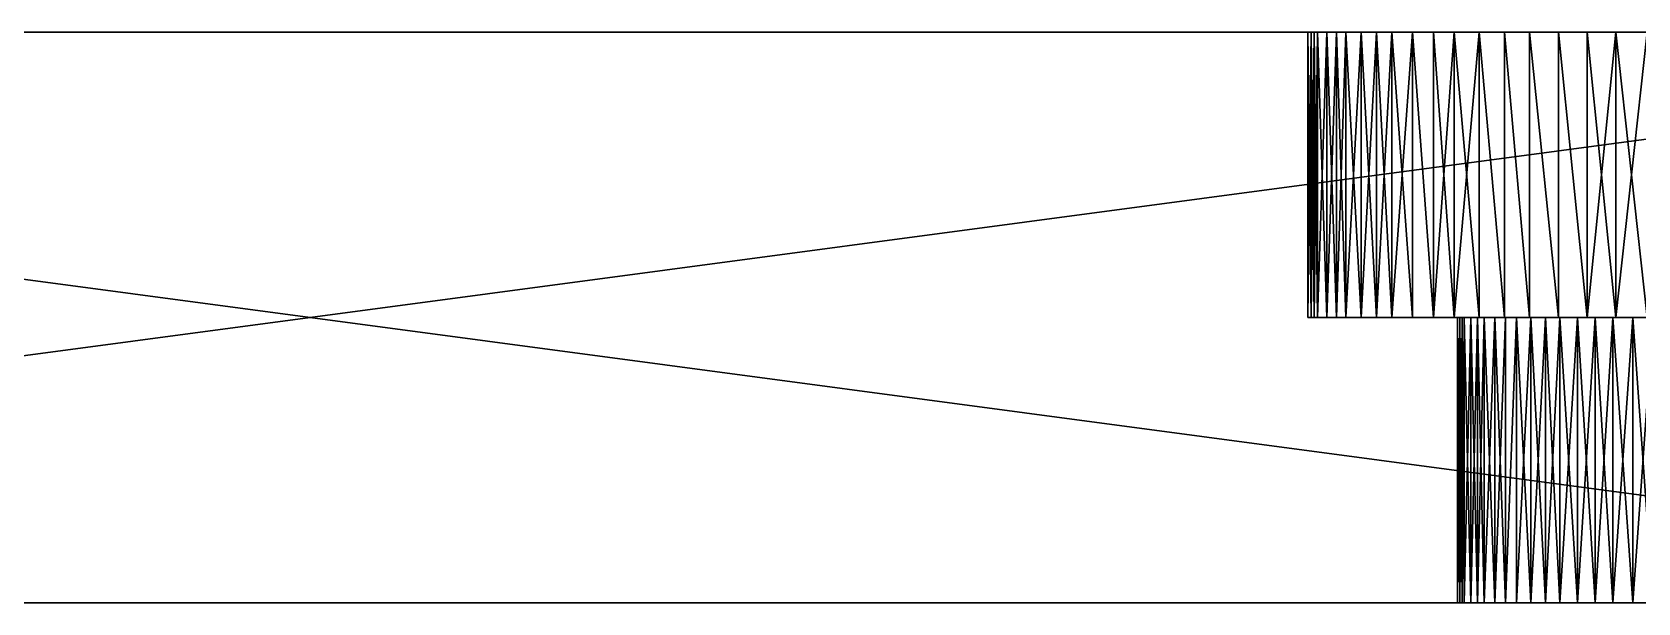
# Model space of a CAD drawing. Header units: metres. Extents: x 5.41 to 8.8, y 2.86 to 6.56.
# Drawn here: x 7.105 to 8.232, y 2.862 to 3.262 of the extents above; entities that cross this region are included whole.
import ezdxf

# ---------------------------------------------------------------- set-up
doc = ezdxf.new("R2010")
doc.units = ezdxf.units.M

msp = doc.modelspace()

# ---------------------------------------------------------------- linework, layer by layer
for points in [[(5.800001, 2.862435, 0.022566), (8.8, 2.862435, 0.022566), (8.8, 3.262435, 0.022565)], [(8.8, 3.262435, 0.022565), (5.800001, 3.262435, 0.022565), (5.800001, 2.862435, 0.022566)], [(8.8, 2.862435, -0.977434), (5.800001, 2.862435, -0.977434), (5.800001, 3.262435, -0.977435)], [(5.800001, 3.262435, -0.977435), (8.8, 3.262435, -0.977435), (8.8, 2.862435, -0.977434)], [(5.800001, 3.262435, 0.022565), (8.048204, 3.262435, -0.651714), (8.058986, 3.262435, -0.671884)], [(5.800001, 3.262435, 0.022565), (8.037423, 3.262435, -0.631544), (8.048204, 3.262435, -0.651714)], [(5.800001, 3.262435, 0.022565), (8.026642, 3.262435, -0.611373), (8.037423, 3.262435, -0.631544)], [(5.800001, 3.262435, 0.022565), (8.020003, 3.262435, -0.589488), (8.026642, 3.262435, -0.611373)], [(5.800001, 3.262435, 0.022565), (8.013364, 3.262435, -0.567602), (8.020003, 3.262435, -0.589488)], [(5.800001, 3.262435, 0.022565), (8.006725, 3.262435, -0.545716), (8.013364, 3.262435, -0.567602)], [(5.800001, 3.262435, 0.022565), (8.004483, 3.262435, -0.522955), (8.006725, 3.262435, -0.545716)], [(5.800001, 3.262435, 0.022565), (8.002242, 3.262435, -0.500195), (8.004483, 3.262435, -0.522955)], [(5.800001, 3.262435, 0.022565), (8, 3.262435, -0.477434), (8.002242, 3.262435, -0.500195)], [(5.800001, 3.262435, 0.022565), (8.002242, 3.262435, -0.454674), (8, 3.262435, -0.477434)], [(5.800001, 3.262435, 0.022565), (8.004483, 3.262435, -0.431913), (8.002242, 3.262435, -0.454674)], [(5.800001, 3.262435, 0.022565), (8.006725, 3.262435, -0.409153), (8.004483, 3.262435, -0.431913)], [(5.800001, 3.262435, 0.022565), (8.013364, 3.262435, -0.387267), (8.006725, 3.262435, -0.409153)], [(5.800001, 3.262435, 0.022565), (8.020003, 3.262435, -0.365381), (8.013364, 3.262435, -0.387267)], [(5.800001, 3.262435, 0.022565), (8.026642, 3.262435, -0.343495), (8.020003, 3.262435, -0.365381)], [(5.800001, 3.262435, 0.022565), (8.037423, 3.262435, -0.323325), (8.026642, 3.262435, -0.343495)], [(5.800001, 3.262435, 0.022565), (8.048204, 3.262435, -0.303155), (8.037423, 3.262435, -0.323325)], [(5.800001, 3.262435, 0.022565), (8.058986, 3.262435, -0.282985), (8.048204, 3.262435, -0.303155)], [(5.800001, 3.262435, 0.022565), (8.073495, 3.262435, -0.265305), (8.058986, 3.262435, -0.282985)], [(5.800001, 3.262435, 0.022565), (8.088004, 3.262435, -0.247626), (8.073495, 3.262435, -0.265305)], [(5.800001, 3.262435, 0.022565), (8.102513, 3.262435, -0.229947), (8.088004, 3.262435, -0.247626)], [(5.800001, 3.262435, 0.022565), (8.120193, 3.262435, -0.215438), (8.102513, 3.262435, -0.229947)], [(5.800001, 3.262435, 0.022565), (8.137872, 3.262435, -0.200929), (8.120193, 3.262435, -0.215438)], [(5.800001, 3.262435, 0.022565), (8.155551, 3.262435, -0.18642), (8.137872, 3.262435, -0.200929)], [(5.800001, 3.262435, 0.022565), (8.175721, 3.262435, -0.175639), (8.155551, 3.262435, -0.18642)], [(5.800001, 3.262435, 0.022565), (8.195891, 3.262435, -0.164858), (8.175721, 3.262435, -0.175639)], [(5.800001, 3.262435, 0.022565), (8.216062, 3.262435, -0.154077), (8.195891, 3.262435, -0.164858)], [(5.800001, 3.262435, 0.022565), (8.237947, 3.262435, -0.147438), (8.216062, 3.262435, -0.154077)], [(5.800001, 3.262435, 0.022565), (8.259833, 3.262435, -0.140799), (8.237947, 3.262435, -0.147438)], [(5.800001, 3.262435, 0.022565), (8.281719, 3.262435, -0.13416), (8.259833, 3.262435, -0.140799)], [(5.800001, 3.262435, 0.022565), (8.30448, 3.262435, -0.131918), (8.281719, 3.262435, -0.13416)], [(5.800001, 3.262435, 0.022565), (8.32724, 3.262435, -0.129676), (8.30448, 3.262435, -0.131918)], [(5.800001, 3.262435, 0.022565), (8.35, 3.262435, -0.127435), (8.32724, 3.262435, -0.129676)], [(5.800001, 3.262435, 0.022565), (8.8, 3.262435, 0.022565), (8.35, 3.262435, -0.127435)], [(8.088003, 3.262435, -0.707242), (8.102512, 3.262435, -0.724922), (5.800001, 3.262435, 0.022565)], [(8.073495, 3.262435, -0.689563), (8.088003, 3.262435, -0.707242), (5.800001, 3.262435, 0.022565)], [(8.058986, 3.262435, -0.671884), (8.073495, 3.262435, -0.689563), (5.800001, 3.262435, 0.022565)], [(8.137871, 3.262435, -0.75394), (8.15555, 3.262435, -0.768449), (5.800001, 3.262435, 0.022565)], [(8.120192, 3.262435, -0.739431), (8.137871, 3.262435, -0.75394), (5.800001, 3.262435, 0.022565)], [(8.102512, 3.262435, -0.724922), (8.120192, 3.262435, -0.739431), (5.800001, 3.262435, 0.022565)], [(8.216061, 3.262435, -0.800792), (5.800001, 3.262435, -0.977435), (5.800001, 3.262435, 0.022565)], [(8.216061, 3.262435, -0.800792), (5.800001, 3.262435, 0.022565), (8.19589, 3.262435, -0.790011)], [(5.800001, 3.262435, 0.022565), (8.17572, 3.262435, -0.77923), (8.19589, 3.262435, -0.790011)], [(5.800001, 3.262435, 0.022565), (8.15555, 3.262435, -0.768449), (8.17572, 3.262435, -0.77923)], [(8.216061, 3.262435, -0.800792), (8.259832, 3.262435, -0.81407), (5.800001, 3.262435, -0.977435)], [(8.259832, 3.262435, -0.81407), (8.281718, 3.262435, -0.820709), (5.800001, 3.262435, -0.977435)], [(8.8, 3.262435, -0.977435), (5.800001, 3.262435, -0.977435), (8.281718, 3.262435, -0.820709)], [(8, 3.262435, -0.477434), (8, 3.062435, -0.477434), (8.002242, 3.062435, -0.500195)], [(8.002242, 3.062435, -0.500195), (8.002242, 3.262435, -0.500195), (8, 3.262435, -0.477434)], [(8.002242, 3.262435, -0.454674), (8.002242, 3.062435, -0.454674), (8, 3.062435, -0.477434)], [(8, 3.062435, -0.477434), (8, 3.262435, -0.477434), (8.002242, 3.262435, -0.454674)], [(8.002242, 3.262435, -0.500195), (8.002242, 3.062435, -0.500195), (8.004483, 3.062435, -0.522955)], [(8.004483, 3.062435, -0.522955), (8.004483, 3.262435, -0.522955), (8.002242, 3.262435, -0.500195)], [(8.004483, 3.262435, -0.431913), (8.004483, 3.062435, -0.431913), (8.002242, 3.062435, -0.454674)], [(8.002242, 3.062435, -0.454674), (8.002242, 3.262435, -0.454674), (8.004483, 3.262435, -0.431913)], [(8.004483, 3.262435, -0.522955), (8.004483, 3.062435, -0.522955), (8.006725, 3.062435, -0.545716)], [(8.006725, 3.062435, -0.545716), (8.006725, 3.262435, -0.545716), (8.004483, 3.262435, -0.522955)], [(8.006725, 3.262435, -0.409153), (8.006725, 3.062435, -0.409153), (8.004483, 3.062435, -0.431913)], [(8.004483, 3.062435, -0.431913), (8.004483, 3.262435, -0.431913), (8.006725, 3.262435, -0.409153)], [(8.006725, 3.262435, -0.545716), (8.006725, 3.062435, -0.545716), (8.013364, 3.062435, -0.567602)], [(8.013364, 3.062435, -0.567602), (8.013364, 3.262435, -0.567602), (8.006725, 3.262435, -0.545716)], [(8.013364, 3.262435, -0.387267), (8.013364, 3.062435, -0.387267), (8.006725, 3.062435, -0.409153)], [(8.006725, 3.062435, -0.409153), (8.006725, 3.262435, -0.409153), (8.013364, 3.262435, -0.387267)], [(8.013364, 3.262435, -0.567602), (8.013364, 3.062435, -0.567602), (8.020003, 3.062435, -0.589488)], [(8.020003, 3.062435, -0.589488), (8.020003, 3.262435, -0.589488), (8.013364, 3.262435, -0.567602)], [(8.020003, 3.262435, -0.365381), (8.020003, 3.062435, -0.365381), (8.013364, 3.062435, -0.387267)], [(8.013364, 3.062435, -0.387267), (8.013364, 3.262435, -0.387267), (8.020003, 3.262435, -0.365381)], [(8.020003, 3.262435, -0.589488), (8.020003, 3.062435, -0.589488), (8.026642, 3.062435, -0.611373)], [(8.026642, 3.062435, -0.611373), (8.026642, 3.262435, -0.611373), (8.020003, 3.262435, -0.589488)], [(8.026642, 3.262435, -0.343495), (8.026642, 3.062435, -0.343495), (8.020003, 3.062435, -0.365381)], [(8.020003, 3.062435, -0.365381), (8.020003, 3.262435, -0.365381), (8.026642, 3.262435, -0.343495)], [(8.026642, 3.262435, -0.611373), (8.026642, 3.062435, -0.611373), (8.037423, 3.062435, -0.631544)], [(8.037423, 3.062435, -0.631544), (8.037423, 3.262435, -0.631544), (8.026642, 3.262435, -0.611373)], [(8.037423, 3.262435, -0.323325), (8.037423, 3.062435, -0.323325), (8.026642, 3.062435, -0.343495)], [(8.026642, 3.062435, -0.343495), (8.026642, 3.262435, -0.343495), (8.037423, 3.262435, -0.323325)], [(8.037423, 3.262435, -0.631544), (8.037423, 3.062435, -0.631544), (8.048204, 3.062435, -0.651714)], [(8.048204, 3.062435, -0.651714), (8.048204, 3.262435, -0.651714), (8.037423, 3.262435, -0.631544)], [(8.048204, 3.262435, -0.303155), (8.048204, 3.062435, -0.303155), (8.037423, 3.062435, -0.323325)], [(8.037423, 3.062435, -0.323325), (8.037423, 3.262435, -0.323325), (8.048204, 3.262435, -0.303155)], [(8.048204, 3.262435, -0.651714), (8.048204, 3.062435, -0.651714), (8.058986, 3.062435, -0.671884)], [(8.058986, 3.062435, -0.671884), (8.058986, 3.262435, -0.671884), (8.048204, 3.262435, -0.651714)], [(8.058986, 3.262435, -0.282985), (8.058986, 3.062435, -0.282985), (8.048204, 3.062435, -0.303155)], [(8.048204, 3.062435, -0.303155), (8.048204, 3.262435, -0.303155), (8.058986, 3.262435, -0.282985)], [(8.058986, 3.262435, -0.671884), (8.058986, 3.062435, -0.671884), (8.073495, 3.062435, -0.689563)], [(8.073495, 3.062435, -0.689563), (8.073495, 3.262435, -0.689563), (8.058986, 3.262435, -0.671884)], [(8.073495, 3.262435, -0.265305), (8.073495, 3.062435, -0.265305), (8.058986, 3.062435, -0.282985)], [(8.058986, 3.062435, -0.282985), (8.058986, 3.262435, -0.282985), (8.073495, 3.262435, -0.265305)], [(8.073495, 3.262435, -0.689563), (8.073495, 3.062435, -0.689563), (8.088003, 3.062435, -0.707242)], [(8.088003, 3.062435, -0.707242), (8.088003, 3.262435, -0.707242), (8.073495, 3.262435, -0.689563)], [(8.088004, 3.062435, -0.247626), (8.073495, 3.062435, -0.265305), (8.073495, 3.262435, -0.265305)], [(8.073495, 3.262435, -0.265305), (8.088004, 3.262435, -0.247626), (8.088004, 3.062435, -0.247626)], [(8.088003, 3.262435, -0.707242), (8.088003, 3.062435, -0.707242), (8.102512, 3.062435, -0.724922)], [(8.102512, 3.062435, -0.724922), (8.102512, 3.262435, -0.724922), (8.088003, 3.262435, -0.707242)], [(8.102513, 3.262435, -0.229947), (8.102513, 3.062435, -0.229947), (8.088004, 3.062435, -0.247626)], [(8.088004, 3.062435, -0.247626), (8.088004, 3.262435, -0.247626), (8.102513, 3.262435, -0.229947)], [(8.102512, 3.062435, -0.724922), (8.120192, 3.062435, -0.739431), (8.120192, 3.262435, -0.739431)], [(8.120192, 3.262435, -0.739431), (8.102512, 3.262435, -0.724922), (8.102512, 3.062435, -0.724922)], [(8.120193, 3.062435, -0.215438), (8.102513, 3.062435, -0.229947), (8.102513, 3.262435, -0.229947)], [(8.102513, 3.262435, -0.229947), (8.120193, 3.262435, -0.215438), (8.120193, 3.062435, -0.215438)], [(8.120192, 3.262435, -0.739431), (8.120192, 3.062435, -0.739431), (8.137871, 3.062435, -0.75394)], [(8.137871, 3.062435, -0.75394), (8.137871, 3.262435, -0.75394), (8.120192, 3.262435, -0.739431)], [(8.137872, 3.062435, -0.200929), (8.120193, 3.062435, -0.215438), (8.120193, 3.262435, -0.215438)], [(8.120193, 3.262435, -0.215438), (8.137872, 3.262435, -0.200929), (8.137872, 3.062435, -0.200929)], [(8.137871, 3.262435, -0.75394), (8.137871, 3.062435, -0.75394), (8.15555, 3.062435, -0.768449)], [(8.15555, 3.062435, -0.768449), (8.15555, 3.262435, -0.768449), (8.137871, 3.262435, -0.75394)], [(8.155551, 3.062435, -0.18642), (8.137872, 3.062435, -0.200929), (8.137872, 3.262435, -0.200929)], [(8.137872, 3.262435, -0.200929), (8.155551, 3.262435, -0.18642), (8.155551, 3.062435, -0.18642)], [(8.15555, 3.262435, -0.768449), (8.15555, 3.062435, -0.768449), (8.17572, 3.062435, -0.77923)], [(8.17572, 3.062435, -0.77923), (8.17572, 3.262435, -0.77923), (8.15555, 3.262435, -0.768449)], [(8.175721, 3.062435, -0.175639), (8.155551, 3.062435, -0.18642), (8.155551, 3.262435, -0.18642)], [(8.155551, 3.262435, -0.18642), (8.175721, 3.262435, -0.175639), (8.175721, 3.062435, -0.175639)], [(8.17572, 3.262435, -0.77923), (8.17572, 3.062435, -0.77923), (8.19589, 3.062435, -0.790011)], [(8.19589, 3.062435, -0.790011), (8.19589, 3.262435, -0.790011), (8.17572, 3.262435, -0.77923)], [(8.195891, 3.062435, -0.164858), (8.175721, 3.062435, -0.175639), (8.175721, 3.262435, -0.175639)], [(8.175721, 3.262435, -0.175639), (8.195891, 3.262435, -0.164858), (8.195891, 3.062435, -0.164858)], [(8.19589, 3.062435, -0.790011), (8.216061, 3.062435, -0.800792), (8.216061, 3.262435, -0.800792)], [(8.216061, 3.262435, -0.800792), (8.19589, 3.262435, -0.790011), (8.19589, 3.062435, -0.790011)], [(8.216062, 3.062435, -0.154076), (8.195891, 3.062435, -0.164858), (8.195891, 3.262435, -0.164858)], [(8.195891, 3.262435, -0.164858), (8.216062, 3.262435, -0.154077), (8.216062, 3.062435, -0.154076)], [(8.216061, 3.062435, -0.800792), (8.237947, 3.062435, -0.807431), (8.237947, 3.262435, -0.807431)], [(8.237947, 3.262435, -0.807431), (8.216061, 3.262435, -0.800792), (8.216061, 3.062435, -0.800792)], [(8.237947, 3.062435, -0.147438), (8.216062, 3.062435, -0.154076), (8.216062, 3.262435, -0.154077)], [(8.216062, 3.262435, -0.154077), (8.237947, 3.262435, -0.147438), (8.237947, 3.062435, -0.147438)], [(8.002242, 3.062435, -0.500195), (8, 3.062435, -0.477434), (8.105, 3.062435, -0.477434)], [(8.105, 3.062435, -0.477434), (8, 3.062435, -0.477434), (8.002242, 3.062435, -0.454674)], [(8.105, 3.062435, -0.477434), (8.106569, 3.062435, -0.493367), (8.002242, 3.062435, -0.500195)], [(8.002242, 3.062435, -0.500195), (8.106569, 3.062435, -0.493367), (8.108138, 3.062435, -0.509299)], [(8.108138, 3.062435, -0.509299), (8.004483, 3.062435, -0.522955), (8.002242, 3.062435, -0.500195)], [(8.002242, 3.062435, -0.454674), (8.106569, 3.062435, -0.461502), (8.105, 3.062435, -0.477434)], [(8.108139, 3.062435, -0.445569), (8.106569, 3.062435, -0.461502), (8.002242, 3.062435, -0.454674)], [(8.002242, 3.062435, -0.454674), (8.004483, 3.062435, -0.431913), (8.108139, 3.062435, -0.445569)], [(8.004483, 3.062435, -0.522955), (8.108138, 3.062435, -0.509299), (8.109708, 3.062435, -0.525231)], [(8.109708, 3.062435, -0.525231), (8.006725, 3.062435, -0.545716), (8.004483, 3.062435, -0.522955)], [(8.109708, 3.062435, -0.429637), (8.108139, 3.062435, -0.445569), (8.004483, 3.062435, -0.431913)], [(8.004483, 3.062435, -0.431913), (8.006725, 3.062435, -0.409153), (8.109708, 3.062435, -0.429637)], [(8.013364, 3.062435, -0.567602), (8.006725, 3.062435, -0.545716), (8.109708, 3.062435, -0.525231)], [(8.109708, 3.062435, -0.429637), (8.006725, 3.062435, -0.409153), (8.013364, 3.062435, -0.387267)], [(8.109708, 3.062435, -0.525231), (8.114355, 3.062435, -0.540551), (8.013364, 3.062435, -0.567602)], [(8.020003, 3.062435, -0.589488), (8.013364, 3.062435, -0.567602), (8.114355, 3.062435, -0.540551)], [(8.013364, 3.062435, -0.387267), (8.114355, 3.062435, -0.414317), (8.109708, 3.062435, -0.429637)], [(8.114355, 3.062435, -0.414317), (8.013364, 3.062435, -0.387267), (8.020003, 3.062435, -0.365381)], [(8.020003, 3.062435, -0.589488), (8.119002, 3.062435, -0.555872), (8.12365, 3.062435, -0.571192)], [(8.12365, 3.062435, -0.571192), (8.026642, 3.062435, -0.611373), (8.020003, 3.062435, -0.589488)], [(8.114355, 3.062435, -0.540551), (8.119002, 3.062435, -0.555872), (8.020003, 3.062435, -0.589488)], [(8.12365, 3.062435, -0.383677), (8.119002, 3.062435, -0.398997), (8.020003, 3.062435, -0.365381)], [(8.020003, 3.062435, -0.365381), (8.026642, 3.062435, -0.343495), (8.12365, 3.062435, -0.383677)], [(8.020003, 3.062435, -0.365381), (8.119002, 3.062435, -0.398997), (8.114355, 3.062435, -0.414317)], [(8.037423, 3.062435, -0.631544), (8.026642, 3.062435, -0.611373), (8.12365, 3.062435, -0.571192)], [(8.12365, 3.062435, -0.383677), (8.026642, 3.062435, -0.343495), (8.037423, 3.062435, -0.323325)], [(8.12365, 3.062435, -0.571192), (8.131196, 3.062435, -0.585311), (8.037423, 3.062435, -0.631544)], [(8.048204, 3.062435, -0.651714), (8.037423, 3.062435, -0.631544), (8.131196, 3.062435, -0.585311)], [(8.037423, 3.062435, -0.323325), (8.131197, 3.062435, -0.369558), (8.12365, 3.062435, -0.383677)], [(8.131197, 3.062435, -0.369558), (8.037423, 3.062435, -0.323325), (8.048204, 3.062435, -0.303155)], [(8.048204, 3.062435, -0.651714), (8.138743, 3.062435, -0.59943), (8.14629, 3.062435, -0.613549)], [(8.14629, 3.062435, -0.613549), (8.058986, 3.062435, -0.671884), (8.048204, 3.062435, -0.651714)], [(8.131196, 3.062435, -0.585311), (8.138743, 3.062435, -0.59943), (8.048204, 3.062435, -0.651714)], [(8.14629, 3.062435, -0.34132), (8.138743, 3.062435, -0.355439), (8.048204, 3.062435, -0.303155)], [(8.048204, 3.062435, -0.303155), (8.058986, 3.062435, -0.282985), (8.14629, 3.062435, -0.34132)], [(8.048204, 3.062435, -0.303155), (8.138743, 3.062435, -0.355439), (8.131197, 3.062435, -0.369558)], [(8.073495, 3.062435, -0.689563), (8.058986, 3.062435, -0.671884), (8.14629, 3.062435, -0.613549)], [(8.14629, 3.062435, -0.34132), (8.058986, 3.062435, -0.282985), (8.073495, 3.062435, -0.265305)], [(8.14629, 3.062435, -0.613549), (8.156446, 3.062435, -0.625925), (8.073495, 3.062435, -0.689563)], [(8.073495, 3.062435, -0.689563), (8.156446, 3.062435, -0.625925), (8.166603, 3.062435, -0.6383)], [(8.166603, 3.062435, -0.6383), (8.088003, 3.062435, -0.707242), (8.073495, 3.062435, -0.689563)], [(8.073495, 3.062435, -0.265305), (8.156446, 3.062435, -0.328944), (8.14629, 3.062435, -0.34132)], [(8.166603, 3.062435, -0.316569), (8.156446, 3.062435, -0.328944), (8.073495, 3.062435, -0.265305)], [(8.073495, 3.062435, -0.265305), (8.088004, 3.062435, -0.247626), (8.166603, 3.062435, -0.316569)], [(8.088003, 3.062435, -0.707242), (8.166603, 3.062435, -0.6383), (8.176759, 3.062435, -0.650676)], [(8.176759, 3.062435, -0.650676), (8.102512, 3.062435, -0.724922), (8.088003, 3.062435, -0.707242)], [(8.17676, 3.062435, -0.304193), (8.166603, 3.062435, -0.316569), (8.088004, 3.062435, -0.247626)], [(8.088004, 3.062435, -0.247626), (8.102513, 3.062435, -0.229947), (8.17676, 3.062435, -0.304193)], [(8.120192, 3.062435, -0.739431), (8.102512, 3.062435, -0.724922), (8.176759, 3.062435, -0.650676)], [(8.17676, 3.062435, -0.304193), (8.102513, 3.062435, -0.229947), (8.120193, 3.062435, -0.215438)], [(8.106569, 3.062435, -0.461502), (8.106569, 2.862435, -0.461502), (8.105, 2.862435, -0.477434)], [(8.105, 2.862435, -0.477434), (8.105, 3.062435, -0.477434), (8.106569, 3.062435, -0.461502)], [(8.105, 3.062435, -0.477434), (8.105, 2.862435, -0.477434), (8.106569, 2.862435, -0.493367)], [(8.106569, 2.862435, -0.493367), (8.106569, 3.062435, -0.493367), (8.105, 3.062435, -0.477434)], [(8.106569, 3.062435, -0.493367), (8.106569, 2.862435, -0.493367), (8.108138, 2.862435, -0.509299)], [(8.108138, 2.862435, -0.509299), (8.108138, 3.062435, -0.509299), (8.106569, 3.062435, -0.493367)], [(8.108139, 3.062435, -0.445569), (8.108139, 2.862435, -0.445569), (8.106569, 2.862435, -0.461502)], [(8.106569, 2.862435, -0.461502), (8.106569, 3.062435, -0.461502), (8.108139, 3.062435, -0.445569)], [(8.108138, 3.062435, -0.509299), (8.108138, 2.862435, -0.509299), (8.109708, 2.862435, -0.525231)], [(8.109708, 2.862435, -0.525231), (8.109708, 3.062435, -0.525231), (8.108138, 3.062435, -0.509299)], [(8.109708, 3.062435, -0.429637), (8.109708, 2.862435, -0.429637), (8.108139, 2.862435, -0.445569)], [(8.108139, 2.862435, -0.445569), (8.108139, 3.062435, -0.445569), (8.109708, 3.062435, -0.429637)], [(8.114355, 3.062435, -0.414317), (8.114355, 2.862435, -0.414317), (8.109708, 2.862435, -0.429637)], [(8.109708, 2.862435, -0.429637), (8.109708, 3.062435, -0.429637), (8.114355, 3.062435, -0.414317)], [(8.109708, 3.062435, -0.525231), (8.109708, 2.862435, -0.525231), (8.114355, 2.862435, -0.540551)], [(8.114355, 2.862435, -0.540551), (8.114355, 3.062435, -0.540551), (8.109708, 3.062435, -0.525231)], [(8.114355, 3.062435, -0.540551), (8.114355, 2.862435, -0.540551), (8.119002, 2.862435, -0.555872)], [(8.119002, 2.862435, -0.555872), (8.119002, 3.062435, -0.555872), (8.114355, 3.062435, -0.540551)], [(8.119002, 3.062435, -0.398997), (8.119002, 2.862435, -0.398997), (8.114355, 2.862435, -0.414317)], [(8.114355, 2.862435, -0.414317), (8.114355, 3.062435, -0.414317), (8.119002, 3.062435, -0.398997)], [(8.119002, 3.062435, -0.555872), (8.119002, 2.862435, -0.555872), (8.12365, 2.862435, -0.571192)], [(8.12365, 2.862435, -0.571192), (8.12365, 3.062435, -0.571192), (8.119002, 3.062435, -0.555872)], [(8.12365, 3.062435, -0.383677), (8.12365, 2.862435, -0.383677), (8.119002, 2.862435, -0.398997)], [(8.119002, 2.862435, -0.398997), (8.119002, 3.062435, -0.398997), (8.12365, 3.062435, -0.383677)], [(8.176759, 3.062435, -0.650676), (8.189135, 3.062435, -0.660832), (8.120192, 3.062435, -0.739431)], [(8.137871, 3.062435, -0.75394), (8.120192, 3.062435, -0.739431), (8.189135, 3.062435, -0.660832)], [(8.120193, 3.062435, -0.215438), (8.189135, 3.062435, -0.294037), (8.17676, 3.062435, -0.304193)], [(8.20151, 3.062435, -0.283881), (8.189135, 3.062435, -0.294037), (8.120193, 3.062435, -0.215438)], [(8.120193, 3.062435, -0.215438), (8.137872, 3.062435, -0.200929), (8.20151, 3.062435, -0.283881)], [(8.131197, 3.062435, -0.369558), (8.131197, 2.862435, -0.369558), (8.12365, 2.862435, -0.383677)], [(8.12365, 2.862435, -0.383677), (8.12365, 3.062435, -0.383677), (8.131197, 3.062435, -0.369558)], [(8.12365, 3.062435, -0.571192), (8.12365, 2.862435, -0.571192), (8.131196, 2.862435, -0.585311)], [(8.131196, 2.862435, -0.585311), (8.131196, 3.062435, -0.585311), (8.12365, 3.062435, -0.571192)], [(8.131196, 3.062435, -0.585311), (8.131196, 2.862435, -0.585311), (8.138743, 2.862435, -0.59943)], [(8.138743, 2.862435, -0.59943), (8.138743, 3.062435, -0.59943), (8.131196, 3.062435, -0.585311)], [(8.138743, 3.062435, -0.355439), (8.138743, 2.862435, -0.355439), (8.131197, 2.862435, -0.369558)], [(8.131197, 2.862435, -0.369558), (8.131197, 3.062435, -0.369558), (8.138743, 3.062435, -0.355439)], [(8.137871, 3.062435, -0.75394), (8.201509, 3.062435, -0.670988), (8.213885, 3.062435, -0.681144)], [(8.213885, 3.062435, -0.681144), (8.15555, 3.062435, -0.768449), (8.137871, 3.062435, -0.75394)], [(8.189135, 3.062435, -0.660832), (8.201509, 3.062435, -0.670988), (8.137871, 3.062435, -0.75394)], [(8.213885, 3.062435, -0.273724), (8.20151, 3.062435, -0.283881), (8.137872, 3.062435, -0.200929)], [(8.137872, 3.062435, -0.200929), (8.155551, 3.062435, -0.18642), (8.213885, 3.062435, -0.273724)], [(8.138743, 2.862435, -0.59943), (8.14629, 2.862435, -0.613549), (8.14629, 3.062435, -0.613549)], [(8.14629, 3.062435, -0.613549), (8.138743, 3.062435, -0.59943), (8.138743, 2.862435, -0.59943)], [(8.14629, 3.062435, -0.34132), (8.14629, 2.862435, -0.341319), (8.138743, 2.862435, -0.355439)], [(8.138743, 2.862435, -0.355439), (8.138743, 3.062435, -0.355439), (8.14629, 3.062435, -0.34132)], [(8.156446, 3.062435, -0.328944), (8.156446, 2.862435, -0.328944), (8.14629, 2.862435, -0.341319)], [(8.14629, 2.862435, -0.341319), (8.14629, 3.062435, -0.34132), (8.156446, 3.062435, -0.328944)], [(8.14629, 3.062435, -0.613549), (8.14629, 2.862435, -0.613549), (8.156446, 2.862435, -0.625924)], [(8.156446, 2.862435, -0.625924), (8.156446, 3.062435, -0.625925), (8.14629, 3.062435, -0.613549)], [(8.17572, 3.062435, -0.77923), (8.15555, 3.062435, -0.768449), (8.213885, 3.062435, -0.681144)], [(8.213885, 3.062435, -0.273724), (8.155551, 3.062435, -0.18642), (8.175721, 3.062435, -0.175639)], [(8.156446, 3.062435, -0.625925), (8.156446, 2.862435, -0.625924), (8.166603, 2.862435, -0.6383)], [(8.166603, 2.862435, -0.6383), (8.166603, 3.062435, -0.6383), (8.156446, 3.062435, -0.625925)], [(8.166603, 3.062435, -0.316569), (8.166603, 2.862435, -0.316568), (8.156446, 2.862435, -0.328944)], [(8.156446, 2.862435, -0.328944), (8.156446, 3.062435, -0.328944), (8.166603, 3.062435, -0.316569)], [(8.166603, 3.062435, -0.6383), (8.166603, 2.862435, -0.6383), (8.176759, 2.862435, -0.650675)], [(8.176759, 2.862435, -0.650675), (8.176759, 3.062435, -0.650676), (8.166603, 3.062435, -0.6383)], [(8.17676, 3.062435, -0.304193), (8.17676, 2.862435, -0.304193), (8.166603, 2.862435, -0.316568)], [(8.166603, 2.862435, -0.316568), (8.166603, 3.062435, -0.316569), (8.17676, 3.062435, -0.304193)], [(8.213885, 3.062435, -0.681144), (8.228004, 3.062435, -0.688691), (8.17572, 3.062435, -0.77923)], [(8.19589, 3.062435, -0.790011), (8.17572, 3.062435, -0.77923), (8.228004, 3.062435, -0.688691)], [(8.175721, 3.062435, -0.175639), (8.228004, 3.062435, -0.266177), (8.213885, 3.062435, -0.273724)], [(8.228004, 3.062435, -0.266177), (8.175721, 3.062435, -0.175639), (8.195891, 3.062435, -0.164858)], [(8.176759, 2.862435, -0.650675), (8.189135, 2.862435, -0.660832), (8.189135, 3.062435, -0.660832)], [(8.189135, 3.062435, -0.660832), (8.176759, 3.062435, -0.650676), (8.176759, 2.862435, -0.650675)], [(8.189135, 2.862435, -0.294037), (8.17676, 2.862435, -0.304193), (8.17676, 3.062435, -0.304193)], [(8.17676, 3.062435, -0.304193), (8.189135, 3.062435, -0.294037), (8.189135, 2.862435, -0.294037)], [(8.189135, 2.862435, -0.660832), (8.201509, 2.862435, -0.670988), (8.201509, 3.062435, -0.670988)], [(8.201509, 3.062435, -0.670988), (8.189135, 3.062435, -0.660832), (8.189135, 2.862435, -0.660832)], [(8.20151, 2.862435, -0.28388), (8.189135, 2.862435, -0.294037), (8.189135, 3.062435, -0.294037)], [(8.189135, 3.062435, -0.294037), (8.20151, 3.062435, -0.283881), (8.20151, 2.862435, -0.28388)], [(8.19589, 3.062435, -0.790011), (8.242124, 3.062435, -0.696238), (8.256243, 3.062435, -0.703785)], [(8.256243, 3.062435, -0.703785), (8.216061, 3.062435, -0.800792), (8.19589, 3.062435, -0.790011)], [(8.228004, 3.062435, -0.688691), (8.242124, 3.062435, -0.696238), (8.19589, 3.062435, -0.790011)], [(8.256243, 3.062435, -0.251084), (8.242124, 3.062435, -0.258631), (8.195891, 3.062435, -0.164858)], [(8.195891, 3.062435, -0.164858), (8.216062, 3.062435, -0.154076), (8.256243, 3.062435, -0.251084)], [(8.195891, 3.062435, -0.164858), (8.242124, 3.062435, -0.258631), (8.228004, 3.062435, -0.266177)], [(8.201509, 2.862435, -0.670988), (8.213885, 2.862435, -0.681144), (8.213885, 3.062435, -0.681144)], [(8.213885, 3.062435, -0.681144), (8.201509, 3.062435, -0.670988), (8.201509, 2.862435, -0.670988)], [(8.213885, 2.862435, -0.273724), (8.20151, 2.862435, -0.28388), (8.20151, 3.062435, -0.283881)], [(8.20151, 3.062435, -0.283881), (8.213885, 3.062435, -0.273724), (8.213885, 2.862435, -0.273724)], [(8.228004, 2.862435, -0.266177), (8.213885, 2.862435, -0.273724), (8.213885, 3.062435, -0.273724)], [(8.213885, 3.062435, -0.273724), (8.228004, 3.062435, -0.266177), (8.228004, 2.862435, -0.266177)], [(8.213885, 2.862435, -0.681144), (8.228004, 2.862435, -0.688691), (8.228004, 3.062435, -0.688691)], [(8.228004, 3.062435, -0.688691), (8.213885, 3.062435, -0.681144), (8.213885, 2.862435, -0.681144)], [(8.237947, 3.062435, -0.807431), (8.216061, 3.062435, -0.800792), (8.256243, 3.062435, -0.703785)], [(8.256243, 3.062435, -0.251084), (8.216062, 3.062435, -0.154076), (8.237947, 3.062435, -0.147438)], [(8.228004, 2.862435, -0.688691), (8.242124, 2.862435, -0.696238), (8.242124, 3.062435, -0.696238)], [(8.242124, 3.062435, -0.696238), (8.228004, 3.062435, -0.688691), (8.228004, 2.862435, -0.688691)], [(8.242124, 2.862435, -0.258631), (8.228004, 2.862435, -0.266177), (8.228004, 3.062435, -0.266177)], [(8.228004, 3.062435, -0.266177), (8.242124, 3.062435, -0.258631), (8.242124, 2.862435, -0.258631)], [(5.800001, 2.862435, 0.022566), (8.302203, 2.862435, -0.237142), (8.318135, 2.862435, -0.235573)], [(5.800001, 2.862435, 0.022566), (8.318135, 2.862435, -0.235573), (8.334068, 2.862435, -0.234004)], [(5.800001, 2.862435, 0.022566), (8.334068, 2.862435, -0.234004), (8.35, 2.862435, -0.232434)], [(8.8, 2.862435, 0.022566), (5.800001, 2.862435, 0.022566), (8.35, 2.862435, -0.232434)], [(5.800001, 2.862435, 0.022566), (8.256243, 2.862435, -0.251084), (8.271563, 2.862435, -0.246437)], [(5.800001, 2.862435, 0.022566), (8.271563, 2.862435, -0.246437), (8.286883, 2.862435, -0.241789)], [(5.800001, 2.862435, 0.022566), (8.286883, 2.862435, -0.241789), (8.302203, 2.862435, -0.237142)], [(5.800001, 2.862435, 0.022566), (8.213885, 2.862435, -0.273724), (8.228004, 2.862435, -0.266177)], [(5.800001, 2.862435, 0.022566), (8.228004, 2.862435, -0.266177), (8.242124, 2.862435, -0.258631)], [(5.800001, 2.862435, 0.022566), (8.242124, 2.862435, -0.258631), (8.256243, 2.862435, -0.251084)], [(5.800001, 2.862435, 0.022566), (8.17676, 2.862435, -0.304193), (8.189135, 2.862435, -0.294037)], [(5.800001, 2.862435, 0.022566), (8.189135, 2.862435, -0.294037), (8.20151, 2.862435, -0.28388)], [(5.800001, 2.862435, 0.022566), (8.20151, 2.862435, -0.28388), (8.213885, 2.862435, -0.273724)], [(5.800001, 2.862435, 0.022566), (8.14629, 2.862435, -0.341319), (8.156446, 2.862435, -0.328944)], [(5.800001, 2.862435, 0.022566), (8.156446, 2.862435, -0.328944), (8.166603, 2.862435, -0.316568)], [(5.800001, 2.862435, 0.022566), (8.166603, 2.862435, -0.316568), (8.17676, 2.862435, -0.304193)], [(5.800001, 2.862435, 0.022566), (8.12365, 2.862435, -0.383677), (8.131197, 2.862435, -0.369558)], [(5.800001, 2.862435, 0.022566), (8.131197, 2.862435, -0.369558), (8.138743, 2.862435, -0.355439)], [(5.800001, 2.862435, 0.022566), (8.138743, 2.862435, -0.355439), (8.14629, 2.862435, -0.341319)], [(5.800001, 2.862435, 0.022566), (8.109708, 2.862435, -0.429637), (8.114355, 2.862435, -0.414317)], [(5.800001, 2.862435, 0.022566), (8.114355, 2.862435, -0.414317), (8.119002, 2.862435, -0.398997)], [(5.800001, 2.862435, 0.022566), (8.119002, 2.862435, -0.398997), (8.12365, 2.862435, -0.383677)], [(5.800001, 2.862435, 0.022566), (8.105, 2.862435, -0.477434), (8.106569, 2.862435, -0.461502)], [(5.800001, 2.862435, 0.022566), (8.106569, 2.862435, -0.461502), (8.108139, 2.862435, -0.445569)], [(5.800001, 2.862435, 0.022566), (8.108139, 2.862435, -0.445569), (8.109708, 2.862435, -0.429637)], [(5.800001, 2.862435, 0.022566), (8.109708, 2.862435, -0.525231), (8.108138, 2.862435, -0.509299)], [(5.800001, 2.862435, 0.022566), (8.108138, 2.862435, -0.509299), (8.106569, 2.862435, -0.493367)], [(5.800001, 2.862435, 0.022566), (8.106569, 2.862435, -0.493367), (8.105, 2.862435, -0.477434)], [(5.800001, 2.862435, 0.022566), (8.12365, 2.862435, -0.571192), (8.119002, 2.862435, -0.555872)], [(5.800001, 2.862435, 0.022566), (8.119002, 2.862435, -0.555872), (8.114355, 2.862435, -0.540551)], [(5.800001, 2.862435, 0.022566), (8.114355, 2.862435, -0.540551), (8.109708, 2.862435, -0.525231)], [(5.800001, 2.862435, 0.022566), (8.14629, 2.862435, -0.613549), (8.138743, 2.862435, -0.59943)], [(5.800001, 2.862435, 0.022566), (8.138743, 2.862435, -0.59943), (8.131196, 2.862435, -0.585311)], [(5.800001, 2.862435, 0.022566), (8.131196, 2.862435, -0.585311), (8.12365, 2.862435, -0.571192)], [(5.800001, 2.862435, 0.022566), (8.176759, 2.862435, -0.650675), (8.166603, 2.862435, -0.6383)], [(5.800001, 2.862435, 0.022566), (8.166603, 2.862435, -0.6383), (8.156446, 2.862435, -0.625924)], [(5.800001, 2.862435, 0.022566), (8.156446, 2.862435, -0.625924), (8.14629, 2.862435, -0.613549)], [(5.800001, 2.862435, 0.022566), (8.213885, 2.862435, -0.681144), (8.201509, 2.862435, -0.670988)], [(5.800001, 2.862435, 0.022566), (8.201509, 2.862435, -0.670988), (8.189135, 2.862435, -0.660832)], [(5.800001, 2.862435, 0.022566), (8.189135, 2.862435, -0.660832), (8.176759, 2.862435, -0.650675)], [(5.800001, 2.862435, 0.022566), (5.800001, 2.862435, -0.977434), (8.256243, 2.862435, -0.703785)], [(5.800001, 2.862435, 0.022566), (8.256243, 2.862435, -0.703785), (8.242124, 2.862435, -0.696238)], [(5.800001, 2.862435, 0.022566), (8.242124, 2.862435, -0.696238), (8.228004, 2.862435, -0.688691)], [(5.800001, 2.862435, 0.022566), (8.228004, 2.862435, -0.688691), (8.213885, 2.862435, -0.681144)], [(5.800001, 2.862435, -0.977434), (8.271563, 2.862435, -0.708432), (8.256243, 2.862435, -0.703785)], [(5.800001, 2.862435, -0.977434), (8.286882, 2.862435, -0.71308), (8.271563, 2.862435, -0.708432)], [(5.800001, 2.862435, -0.977434), (8.302203, 2.862435, -0.717727), (8.286882, 2.862435, -0.71308)], [(5.800001, 2.862435, -0.977434), (8.8, 2.862435, -0.977434), (8.302203, 2.862435, -0.717727)]]:
    msp.add_3dface(points)

doc.saveas('drawing.dxf')
